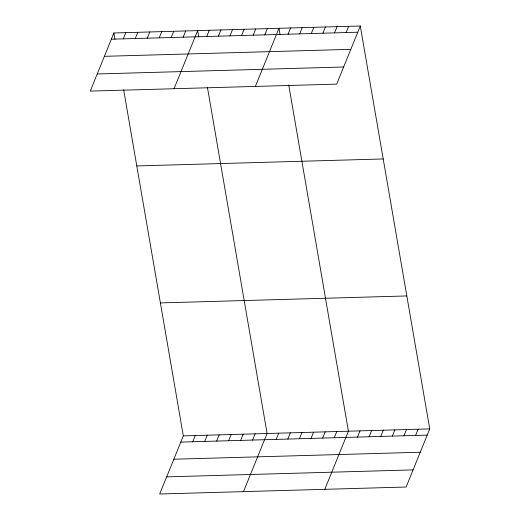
<?xml version="1.0" encoding="UTF-8"?>
<svg xmlns="http://www.w3.org/2000/svg" width="520" height="520" viewBox="0 0 520 520"><rect width="100%" height="100%" fill="white"/><g stroke="black" fill="none" stroke-linecap="round" stroke-linejoin="round"><path stroke-width="0.78" d="M113.867 32.981L90.266 91.104L336.687 84.123L360.288 26L113.867 32.981L114.953 39.273M123.312 38.857L125.84 32.643M135.278 38.519L137.806 32.305M147.251 38.181L149.773 31.961M159.218 37.843L161.746 31.622M171.191 37.505L173.713 31.285M183.157 37.167L185.686 30.947M174.05 88.731L197.652 30.609L198.738 36.901M206.745 36.498L209.268 30.277M218.361 36.166L220.883 29.946M229.977 35.841L232.505 29.62M241.592 35.51L244.12 29.289M253.214 35.178L255.736 28.964M264.829 34.853L267.351 28.633M255.372 86.431L278.974 28.301L280.059 34.599M288.061 34.19L290.589 27.976M299.683 33.865L302.204 27.645M311.298 33.534L313.82 27.313M322.913 33.209L325.442 26.988M334.529 32.877L337.058 26.657M346.151 32.546L348.673 26.331M123.63 89.622L183.313 435.877L159.712 494L406.133 487.019L429.735 428.896L360.288 26M192.758 441.753L195.28 435.539M204.724 441.415L207.253 435.201M216.691 441.077L219.219 434.856M228.664 440.739L231.186 434.519M240.63 440.401L243.159 434.181M252.603 440.063L255.125 433.843M243.49 491.628L267.098 433.505L207.415 87.249M276.185 439.394L278.714 433.173M287.8 439.062L290.329 432.841M299.423 438.737L301.945 432.517M311.038 438.406L313.56 432.185M322.654 438.074L325.182 431.86M334.269 437.749L336.798 431.529M324.812 489.326L348.413 431.197L288.736 84.948M357.507 437.086L360.029 430.872M369.122 436.761L371.651 430.541M380.738 436.429L383.266 430.209M392.36 436.104L394.882 429.884M403.975 435.773L406.497 429.553M415.591 435.442L418.119 429.228M111.345 39.202L357.767 32.221M104.39 56.329L350.812 49.348M97.221 73.977L343.642 66.995M136.786 165.939L383.207 158.958M160.394 302.919L406.816 295.939M183.313 435.877L429.735 428.896M180.785 442.098L427.206 435.116M173.83 459.225L420.251 452.244M166.667 476.873L413.088 469.892"/></g></svg>
